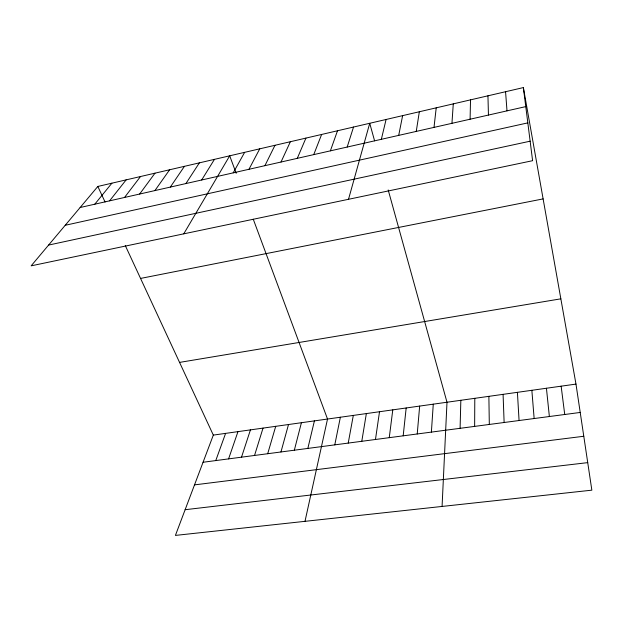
<?xml version="1.0" encoding="UTF-8"?>
<svg xmlns="http://www.w3.org/2000/svg" width="623" height="623" viewBox="0 0 623 623"><rect width="100%" height="100%" fill="white"/><g stroke="black" fill="none" stroke-linecap="round" stroke-linejoin="round"><path stroke-width="0.93" d="M474.64 426.397L474.796 398.323M470.092 119.211L470.521 99.859M460.093 428.313L460.841 400.285M442.073 506.444L446.995 402.232L388.199 189.976M431.381 432.105L433.273 404.163M451.948 123.323L453.279 103.87M417.223 433.974L419.661 406.079M403.182 435.835L406.173 407.979M434.005 127.388L436.217 107.834M389.258 437.673L392.786 409.856M375.467 439.495L379.516 411.725M416.257 131.406L419.334 111.751M361.784 441.302L366.355 413.579M348.226 443.085L353.311 415.409M398.704 135.378L402.629 115.637M334.785 444.869L340.368 417.231M304.997 521.334L327.527 419.038L253.273 219.234M307.84 448.42L314.413 420.883M381.346 139.311L386.089 119.476M294.336 450.203L301.407 422.713M280.957 451.971L288.504 424.528M348.514 199.29L369.727 123.276L374.594 140.853M267.695 453.723L275.716 426.327M254.542 455.46L263.031 428.11M347.182 147.044L353.529 127.045M241.506 457.181L250.446 429.878M228.579 458.894L237.97 431.638M330.377 150.852L337.502 130.768M215.768 460.584L225.596 433.374M125.285 245.548L213.323 435.103L175.413 535.414L591.85 490.169L575.979 384.095L523.367 87.586L97.834 186.448L31.15 265.842L532.603 160.695L523.367 87.586M313.743 154.613L321.632 134.451M297.296 158.343L305.924 138.104M281.012 162.027L290.373 141.717M264.907 165.671L274.977 145.291M248.966 169.285L259.736 148.835M233.197 172.859L244.644 152.339M183.754 233.843L229.7 155.812L236.195 173.287M201.665 179.992L214.46 159.356M185.919 183.559L199.368 162.86M170.328 187.087L184.431 166.333M154.909 190.583L169.635 169.768M139.645 194.041L154.995 173.171M124.538 197.46L140.494 176.535M109.593 200.84L126.134 179.876M94.789 204.196L111.914 183.178M80.141 207.514L525.765 106.611M65.205 225.292L527.821 122.879M48.602 245.073L530.134 141.195M140.557 278.426L543.116 198.893M179.556 362.399L560.848 298.83M213.323 435.103L575.979 384.095M203.059 462.258L580.223 412.449M194.508 484.881L583.79 436.271M185.124 509.707L587.73 462.632M97.834 186.448L105.053 201.992M561.144 386.182L564.726 414.497M546.433 388.246L549.369 416.522M531.855 390.294L534.145 418.531M505.565 91.721L506.997 110.855M517.409 392.326L519.068 420.525M503.08 394.343L504.124 422.503M487.949 95.81L488.448 115.06M488.876 396.345L489.312 424.458"/></g></svg>
